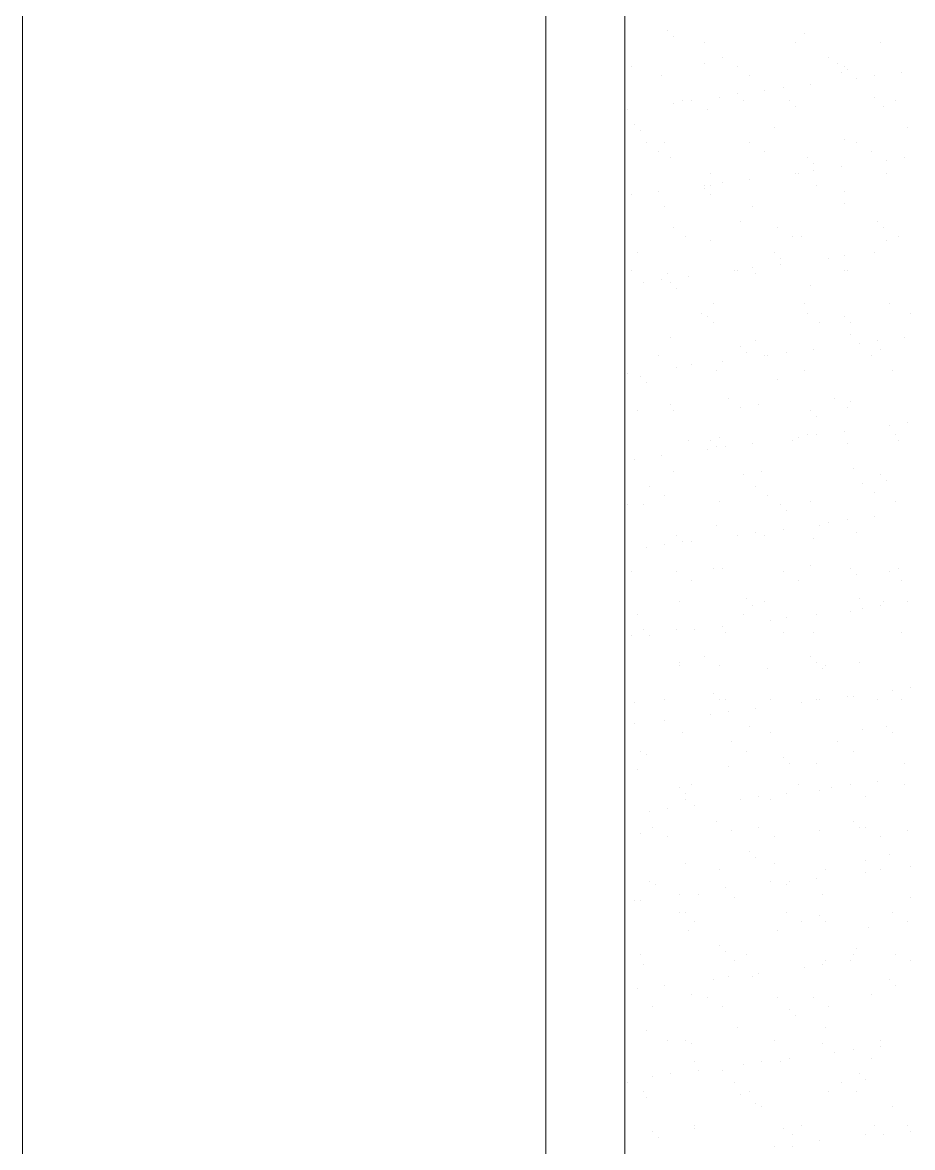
# Model space of a CAD drawing. Header units: millimetres. Extents: x 21 to 236, y 15 to 64.
# Drawn here: x 56.3 to 57.625, y 28.914 to 30.59 of the extents above; entities that cross this region are included whole.
import ezdxf

# ---------------------------------------------------------------- set-up
doc = ezdxf.new("R2010")
doc.units = ezdxf.units.MM
doc.layers.add('PDF_Cota', color=90, linetype='Continuous')
doc.layers.add('PDF_Terreno', color=7, linetype='Continuous')
doc.layers.add('PDF_Grama', color=7, linetype='Continuous', true_color=0x397200)

msp = doc.modelspace()

# ---------------------------------------------------------------- linework, layer by layer
at = {"layer": 'PDF_Cota', "lineweight": 0}
msp.add_lwpolyline([(56.2998, 51.9305), (56.2998, 27.0023)], dxfattribs=at)
at = {"layer": 'PDF_Grama', "lineweight": 20}
for points in [[(57.2606, 30.5783), (57.2606, 30.5783)], [(57.4646, 30.5738), (57.4646, 30.5738)], [(57.2697, 30.5693), (57.2697, 30.5693)], [(57.315, 30.5602), (57.315, 30.5602)], [(57.451, 30.5602), (57.451, 30.5602)], [(57.5779, 30.5602), (57.5779, 30.5602)], [(57.2062, 30.524), (57.2062, 30.524)], [(57.315, 30.5285), (57.315, 30.5285)], [(57.3422, 30.5376), (57.3422, 30.5376)], [(57.3649, 30.524), (57.3649, 30.524)], [(57.5008, 30.5376), (57.5008, 30.5376)], [(57.5144, 30.5285), (57.5144, 30.5285)], [(57.5235, 30.524), (57.5235, 30.524)], [(57.2516, 30.5104), (57.2516, 30.5104)], [(57.383, 30.5104), (57.383, 30.5104)], [(57.519, 30.5149), (57.519, 30.5149)], [(57.528, 30.5194), (57.528, 30.5194)], [(57.5688, 30.5104), (57.5688, 30.5104)], [(57.6096, 30.5149), (57.6096, 30.5149)], [(57.4329, 30.4922), (57.4329, 30.4922)], [(57.4737, 30.4968), (57.4737, 30.4968)], [(57.5416, 30.5058), (57.5416, 30.5058)], [(57.2833, 30.4741), (57.2833, 30.4741)], [(57.2969, 30.4741), (57.2969, 30.4741)], [(57.3377, 30.4786), (57.3377, 30.4786)], [(57.3649, 30.4832), (57.3649, 30.4832)], [(57.3739, 30.4741), (57.3739, 30.4741)], [(57.4057, 30.4877), (57.4057, 30.4877)], [(57.4419, 30.4741), (57.4419, 30.4741)], [(57.5688, 30.4786), (57.5688, 30.4786)], [(57.6006, 30.4741), (57.6006, 30.4741)], [(57.2017, 30.4605), (57.2017, 30.4605)], [(57.2697, 30.4696), (57.2697, 30.4696)], [(57.3196, 30.4605), (57.3196, 30.4605)], [(57.451, 30.465), (57.451, 30.465)], [(57.5824, 30.465), (57.5824, 30.465)], [(57.2108, 30.4378), (57.2108, 30.4378)], [(57.2198, 30.4288), (57.2198, 30.4288)], [(57.4193, 30.4333), (57.4193, 30.4333)], [(57.6187, 30.4333), (57.6187, 30.4333)], [(57.2289, 30.4106), (57.2289, 30.4106)], [(57.2561, 30.4106), (57.2561, 30.4106)], [(57.383, 30.4106), (57.383, 30.4106)], [(57.383, 30.4106), (57.383, 30.4106)], [(57.5235, 30.4152), (57.5235, 30.4152)], [(57.5416, 30.4106), (57.5416, 30.4106)], [(57.247, 30.397), (57.247, 30.397)], [(57.4057, 30.397), (57.4057, 30.397)], [(57.5643, 30.397), (57.5643, 30.397)], [(57.2652, 30.388), (57.2652, 30.388)], [(57.4691, 30.388), (57.4691, 30.388)], [(57.4782, 30.3789), (57.4782, 30.3789)], [(57.519, 30.3744), (57.519, 30.3744)], [(57.587, 30.3835), (57.587, 30.3835)], [(57.6142, 30.388), (57.6142, 30.388)], [(57.3241, 30.3653), (57.3241, 30.3653)], [(57.383, 30.3563), (57.383, 30.3563)], [(57.451, 30.3653), (57.451, 30.3653)], [(57.4555, 30.3653), (57.4555, 30.3653)], [(57.4782, 30.3699), (57.4782, 30.3699)], [(57.587, 30.3653), (57.587, 30.3653)], [(57.315, 30.3472), (57.315, 30.3472)], [(57.315, 30.3427), (57.315, 30.3427)], [(57.3241, 30.3472), (57.3241, 30.3472)], [(57.3422, 30.3517), (57.3422, 30.3517)], [(57.4827, 30.3472), (57.4827, 30.3472)], [(57.2062, 30.3336), (57.2062, 30.3336)], [(57.247, 30.3381), (57.247, 30.3381)], [(57.3241, 30.3336), (57.3241, 30.3336)], [(57.5235, 30.3381), (57.5235, 30.3381)], [(57.2561, 30.3155), (57.2561, 30.3155)], [(57.3875, 30.3155), (57.3875, 30.3155)], [(57.5235, 30.32), (57.5235, 30.32)], [(57.3694, 30.2928), (57.3694, 30.2928)], [(57.5734, 30.2928), (57.5734, 30.2928)], [(57.2697, 30.2837), (57.2697, 30.2837)], [(57.4238, 30.2837), (57.4238, 30.2837)], [(57.5824, 30.2837), (57.5824, 30.2837)], [(57.5824, 30.2837), (57.5824, 30.2837)], [(57.2878, 30.2701), (57.2878, 30.2701)], [(57.3241, 30.2656), (57.3241, 30.2656)], [(57.4465, 30.2701), (57.4465, 30.2701)], [(57.4601, 30.2701), (57.4601, 30.2701)], [(57.587, 30.2656), (57.587, 30.2656)], [(57.6051, 30.2701), (57.6051, 30.2701)], [(57.2153, 30.2475), (57.2153, 30.2475)], [(57.4193, 30.2475), (57.4193, 30.2475)], [(57.4283, 30.2384), (57.4283, 30.2384)], [(57.5008, 30.2384), (57.5008, 30.2384)], [(57.5235, 30.2429), (57.5235, 30.2429)], [(57.5688, 30.2475), (57.5688, 30.2475)], [(57.3875, 30.2248), (57.3875, 30.2248)], [(57.4283, 30.2293), (57.4283, 30.2293)], [(57.2062, 30.2203), (57.2062, 30.2203)], [(57.2516, 30.2067), (57.2516, 30.2067)], [(57.2606, 30.2158), (57.2606, 30.2158)], [(57.2924, 30.2112), (57.2924, 30.2112)], [(57.3603, 30.2203), (57.3603, 30.2203)], [(57.3649, 30.2203), (57.3649, 30.2203)], [(57.3921, 30.2158), (57.3921, 30.2158)], [(57.5235, 30.2203), (57.5235, 30.2203)], [(57.528, 30.2203), (57.528, 30.2203)], [(57.2244, 30.2022), (57.2244, 30.2022)], [(57.2652, 30.2022), (57.2652, 30.2022)], [(57.2742, 30.1931), (57.2742, 30.1931)], [(57.4737, 30.1976), (57.4737, 30.1976)], [(57.3105, 30.1568), (57.3105, 30.1568)], [(57.3286, 30.1704), (57.3286, 30.1704)], [(57.4646, 30.1704), (57.4646, 30.1704)], [(57.4691, 30.1568), (57.4691, 30.1568)], [(57.5915, 30.1704), (57.5915, 30.1704)], [(57.6232, 30.1568), (57.6232, 30.1568)], [(57.3196, 30.1523), (57.3196, 30.1523)], [(57.3286, 30.1432), (57.3286, 30.1432)], [(57.4873, 30.1432), (57.4873, 30.1432)], [(57.5235, 30.1523), (57.5235, 30.1523)], [(57.5326, 30.1432), (57.5326, 30.1432)], [(57.2652, 30.1206), (57.2652, 30.1206)], [(57.5326, 30.1251), (57.5326, 30.1251)], [(57.6142, 30.1206), (57.6142, 30.1206)], [(57.3694, 30.107), (57.3694, 30.107)], [(57.3921, 30.116), (57.3921, 30.116)], [(57.5462, 30.1115), (57.5462, 30.1115)], [(57.5734, 30.116), (57.5734, 30.116)], [(57.247, 30.0934), (57.247, 30.0934)], [(57.3785, 30.0979), (57.3785, 30.0979)], [(57.4057, 30.0934), (57.4057, 30.0934)], [(57.4102, 30.0934), (57.4102, 30.0934)], [(57.4374, 30.0979), (57.4374, 30.0979)], [(57.4782, 30.1024), (57.4782, 30.1024)], [(57.5643, 30.0934), (57.5643, 30.0934)], [(57.5779, 30.1024), (57.5779, 30.1024)], [(57.2742, 30.0752), (57.2742, 30.0752)], [(57.2969, 30.0798), (57.2969, 30.0798)], [(57.3332, 30.0707), (57.3332, 30.0707)], [(57.3422, 30.0843), (57.3422, 30.0843)], [(57.4646, 30.0707), (57.4646, 30.0707)], [(57.596, 30.0707), (57.596, 30.0707)], [(57.2017, 30.0662), (57.2017, 30.0662)], [(57.2198, 30.0617), (57.2198, 30.0617)], [(57.4238, 30.0571), (57.4238, 30.0571)], [(57.2289, 30.0526), (57.2289, 30.0526)], [(57.2652, 30.0209), (57.2652, 30.0209)], [(57.3513, 30.0299), (57.3513, 30.0299)], [(57.3966, 30.0209), (57.3966, 30.0209)], [(57.5099, 30.0299), (57.5099, 30.0299)], [(57.5326, 30.0254), (57.5326, 30.0254)], [(57.2153, 30.0118), (57.2153, 30.0118)], [(57.2697, 30.0118), (57.2697, 30.0118)], [(57.3694, 30.0163), (57.3694, 30.0163)], [(57.4737, 30.0118), (57.4737, 30.0118)], [(57.528, 30.0163), (57.528, 30.0163)], [(57.4827, 30.0027), (57.4827, 30.0027)], [(57.5915, 29.9891), (57.5915, 29.9891)], [(57.6187, 29.9937), (57.6187, 29.9937)], [(57.3377, 29.971), (57.3377, 29.971)], [(57.4555, 29.971), (57.4555, 29.971)], [(57.4691, 29.9755), (57.4691, 29.9755)], [(57.4827, 29.9755), (57.4827, 29.9755)], [(57.5235, 29.9801), (57.5235, 29.9801)], [(57.6006, 29.9755), (57.6006, 29.9755)], [(57.1972, 29.9665), (57.1972, 29.9665)], [(57.2924, 29.9665), (57.2924, 29.9665)], [(57.3196, 29.9529), (57.3196, 29.9529)], [(57.3241, 29.9665), (57.3241, 29.9665)], [(57.3332, 29.9574), (57.3332, 29.9574)], [(57.3467, 29.9574), (57.3467, 29.9574)], [(57.3875, 29.9619), (57.3875, 29.9619)], [(57.4465, 29.9665), (57.4465, 29.9665)], [(57.528, 29.9619), (57.528, 29.9619)], [(57.6051, 29.9665), (57.6051, 29.9665)], [(57.2108, 29.9393), (57.2108, 29.9393)], [(57.2516, 29.9438), (57.2516, 29.9438)], [(57.2697, 29.9211), (57.2697, 29.9211)], [(57.4011, 29.9211), (57.4011, 29.9211)], [(57.5371, 29.9257), (57.5371, 29.9257)], [(57.3739, 29.9166), (57.3739, 29.9166)], [(57.5507, 29.903), (57.5507, 29.903)], [(57.5779, 29.9166), (57.5779, 29.9166)], [(57.587, 29.9075), (57.587, 29.9075)], [(57.2334, 29.8985), (57.2334, 29.8985)], [(57.3921, 29.8985), (57.3921, 29.8985)], [(57.5688, 29.8894), (57.5688, 29.8894)], [(57.2017, 29.8713), (57.2017, 29.8713)], [(57.2244, 29.8713), (57.2244, 29.8713)], [(57.2561, 29.8849), (57.2561, 29.8849)], [(57.3377, 29.8758), (57.3377, 29.8758)], [(57.4102, 29.8849), (57.4102, 29.8849)], [(57.4283, 29.8713), (57.4283, 29.8713)], [(57.4737, 29.8758), (57.4737, 29.8758)], [(57.6006, 29.8758), (57.6006, 29.8758)], [(57.4374, 29.8622), (57.4374, 29.8622)], [(57.5688, 29.8532), (57.5688, 29.8532)], [(57.3332, 29.8396), (57.3332, 29.8396)], [(57.4873, 29.8396), (57.4873, 29.8396)], [(57.5008, 29.8441), (57.5008, 29.8441)], [(57.528, 29.8486), (57.528, 29.8486)], [(57.2742, 29.826), (57.2742, 29.826)], [(57.2742, 29.826), (57.2742, 29.826)], [(57.3649, 29.826), (57.3649, 29.826)], [(57.3921, 29.8305), (57.3921, 29.8305)], [(57.4057, 29.826), (57.4057, 29.826)], [(57.4329, 29.835), (57.4329, 29.835)], [(57.4782, 29.8214), (57.4782, 29.8214)], [(57.5416, 29.8305), (57.5416, 29.8305)], [(57.2289, 29.8078), (57.2289, 29.8078)], [(57.2561, 29.8124), (57.2561, 29.8124)], [(57.2833, 29.8169), (57.2833, 29.8169)], [(57.2969, 29.8169), (57.2969, 29.8169)], [(57.2062, 29.7716), (57.2062, 29.7716)], [(57.2742, 29.7716), (57.2742, 29.7716)], [(57.3286, 29.7761), (57.3286, 29.7761)], [(57.3422, 29.7761), (57.3422, 29.7761)], [(57.4329, 29.7716), (57.4329, 29.7716)], [(57.4737, 29.7806), (57.4737, 29.7806)], [(57.5326, 29.7761), (57.5326, 29.7761)], [(57.5915, 29.7716), (57.5915, 29.7716)], [(57.6051, 29.7761), (57.6051, 29.7761)], [(57.2969, 29.758), (57.2969, 29.758)], [(57.4555, 29.758), (57.4555, 29.758)], [(57.5416, 29.767), (57.5416, 29.767)], [(57.6096, 29.758), (57.6096, 29.758)], [(57.2788, 29.7263), (57.2788, 29.7263)], [(57.3785, 29.7308), (57.3785, 29.7308)], [(57.3875, 29.7217), (57.3875, 29.7217)], [(57.4057, 29.7263), (57.4057, 29.7263)], [(57.5462, 29.7308), (57.5462, 29.7308)], [(57.5779, 29.7217), (57.5779, 29.7217)], [(57.5824, 29.7263), (57.5824, 29.7263)], [(57.6187, 29.7263), (57.6187, 29.7263)], [(57.2153, 29.7081), (57.2153, 29.7081)], [(57.3739, 29.7081), (57.3739, 29.7081)], [(57.4374, 29.7036), (57.4374, 29.7036)], [(57.4827, 29.7081), (57.4827, 29.7081)], [(57.5326, 29.7127), (57.5326, 29.7127)], [(57.5507, 29.7172), (57.5507, 29.7172)], [(57.2244, 29.6855), (57.2244, 29.6855)], [(57.2742, 29.6855), (57.2742, 29.6855)], [(57.3014, 29.6855), (57.3014, 29.6855)], [(57.3422, 29.69), (57.3422, 29.69)], [(57.4147, 29.6991), (57.4147, 29.6991)], [(57.2062, 29.6764), (57.2062, 29.6764)], [(57.2062, 29.6764), (57.2062, 29.6764)], [(57.2334, 29.6764), (57.2334, 29.6764)], [(57.3467, 29.6809), (57.3467, 29.6809)], [(57.4329, 29.6809), (57.4329, 29.6809)], [(57.4782, 29.6809), (57.4782, 29.6809)], [(57.6096, 29.6809), (57.6096, 29.6809)], [(57.2788, 29.6356), (57.2788, 29.6356)], [(57.315, 29.6447), (57.315, 29.6447)], [(57.4737, 29.6447), (57.4737, 29.6447)], [(57.4827, 29.6356), (57.4827, 29.6356)], [(57.5462, 29.6356), (57.5462, 29.6356)], [(57.2788, 29.6311), (57.2788, 29.6311)], [(57.3377, 29.6311), (57.3377, 29.6311)], [(57.4102, 29.6265), (57.4102, 29.6265)], [(57.4918, 29.6265), (57.4918, 29.6265)], [(57.4963, 29.6311), (57.4963, 29.6311)], [(57.3286, 29.5903), (57.3286, 29.5903)], [(57.528, 29.5857), (57.528, 29.5857)], [(57.5371, 29.5857), (57.5371, 29.5857)], [(57.596, 29.5948), (57.596, 29.5948)], [(57.6232, 29.5993), (57.6232, 29.5993)], [(57.2108, 29.5767), (57.2108, 29.5767)], [(57.2561, 29.5812), (57.2561, 29.5812)], [(57.3377, 29.5812), (57.3377, 29.5812)], [(57.3467, 29.5812), (57.3467, 29.5812)], [(57.3921, 29.5676), (57.3921, 29.5676)], [(57.4147, 29.5812), (57.4147, 29.5812)], [(57.4601, 29.5767), (57.4601, 29.5767)], [(57.4827, 29.5812), (57.4827, 29.5812)], [(57.4873, 29.5812), (57.4873, 29.5812)], [(57.5734, 29.5812), (57.5734, 29.5812)], [(57.6096, 29.5812), (57.6096, 29.5812)], [(57.3241, 29.5586), (57.3241, 29.5586)], [(57.3513, 29.5631), (57.3513, 29.5631)], [(57.2108, 29.545), (57.2108, 29.545)], [(57.2561, 29.5495), (57.2561, 29.5495)], [(57.383, 29.5404), (57.383, 29.5404)], [(57.5507, 29.5359), (57.5507, 29.5359)], [(57.587, 29.5404), (57.587, 29.5404)], [(57.1972, 29.5178), (57.1972, 29.5178)], [(57.2833, 29.5314), (57.2833, 29.5314)], [(57.3558, 29.5178), (57.3558, 29.5178)], [(57.4147, 29.5314), (57.4147, 29.5314)], [(57.5144, 29.5178), (57.5144, 29.5178)], [(57.596, 29.5314), (57.596, 29.5314)], [(57.2198, 29.5042), (57.2198, 29.5042)], [(57.3785, 29.5042), (57.3785, 29.5042)], [(57.5371, 29.5042), (57.5371, 29.5042)], [(57.2289, 29.4996), (57.2289, 29.4996)], [(57.4329, 29.4951), (57.4329, 29.4951)], [(57.4419, 29.486), (57.4419, 29.486)], [(57.4827, 29.486), (57.4827, 29.486)], [(57.6142, 29.486), (57.6142, 29.486)], [(57.2153, 29.477), (57.2153, 29.477)], [(57.3513, 29.4815), (57.3513, 29.4815)], [(57.2969, 29.4543), (57.2969, 29.4543)], [(57.4555, 29.4543), (57.4555, 29.4543)], [(57.5326, 29.4543), (57.5326, 29.4543)], [(57.5734, 29.4588), (57.5734, 29.4588)], [(57.6142, 29.4543), (57.6142, 29.4543)], [(57.2788, 29.4498), (57.2788, 29.4498)], [(57.2878, 29.4407), (57.2878, 29.4407)], [(57.3966, 29.4362), (57.3966, 29.4362)], [(57.4374, 29.4407), (57.4374, 29.4407)], [(57.4873, 29.4452), (57.4873, 29.4452)], [(57.5054, 29.4498), (57.5054, 29.4498)], [(57.5552, 29.4362), (57.5552, 29.4362)], [(57.2606, 29.4181), (57.2606, 29.4181)], [(57.2878, 29.4316), (57.2878, 29.4316)], [(57.3014, 29.4226), (57.3014, 29.4226)], [(57.3694, 29.4316), (57.3694, 29.4316)], [(57.4147, 29.4316), (57.4147, 29.4316)], [(57.2334, 29.4135), (57.2334, 29.4135)], [(57.3332, 29.3999), (57.3332, 29.3999)], [(57.5371, 29.3999), (57.5371, 29.3999)], [(57.238, 29.3909), (57.238, 29.3909)], [(57.3558, 29.3863), (57.3558, 29.3863)], [(57.3966, 29.3909), (57.3966, 29.3909)], [(57.4873, 29.3863), (57.4873, 29.3863)], [(57.5462, 29.3909), (57.5462, 29.3909)], [(57.5552, 29.3909), (57.5552, 29.3909)], [(57.6187, 29.3863), (57.6187, 29.3863)], [(57.2198, 29.3818), (57.2198, 29.3818)], [(57.2606, 29.3773), (57.2606, 29.3773)], [(57.4193, 29.3773), (57.4193, 29.3773)], [(57.5779, 29.3773), (57.5779, 29.3773)], [(57.383, 29.3546), (57.383, 29.3546)], [(57.5915, 29.3501), (57.5915, 29.3501)], [(57.2878, 29.3365), (57.2878, 29.3365)], [(57.3921, 29.3455), (57.3921, 29.3455)], [(57.4193, 29.3365), (57.4193, 29.3365)], [(57.5552, 29.341), (57.5552, 29.341)], [(57.3377, 29.3274), (57.3377, 29.3274)], [(57.4963, 29.3274), (57.4963, 29.3274)], [(57.5552, 29.3229), (57.5552, 29.3229)], [(57.5779, 29.3274), (57.5779, 29.3274)], [(57.6232, 29.3319), (57.6232, 29.3319)], [(57.2334, 29.3093), (57.2334, 29.3093)], [(57.2425, 29.3047), (57.2425, 29.3047)], [(57.3467, 29.3002), (57.3467, 29.3002)], [(57.4147, 29.3093), (57.4147, 29.3093)], [(57.4374, 29.3047), (57.4374, 29.3047)], [(57.4419, 29.3093), (57.4419, 29.3093)], [(57.4827, 29.3138), (57.4827, 29.3138)], [(57.2788, 29.2911), (57.2788, 29.2911)], [(57.306, 29.2911), (57.306, 29.2911)], [(57.3603, 29.2866), (57.3603, 29.2866)], [(57.4918, 29.2911), (57.4918, 29.2911)], [(57.6232, 29.2866), (57.6232, 29.2866)], [(57.2108, 29.2821), (57.2108, 29.2821)], [(57.2198, 29.2821), (57.2198, 29.2821)], [(57.2788, 29.2639), (57.2788, 29.2639)], [(57.2878, 29.2639), (57.2878, 29.2639)], [(57.3014, 29.2504), (57.3014, 29.2504)], [(57.4374, 29.2639), (57.4374, 29.2639)], [(57.4601, 29.2504), (57.4601, 29.2504)], [(57.4873, 29.2594), (57.4873, 29.2594)], [(57.4963, 29.2504), (57.4963, 29.2504)], [(57.596, 29.2639), (57.596, 29.2639)], [(57.6187, 29.2504), (57.6187, 29.2504)], [(57.2924, 29.2368), (57.2924, 29.2368)], [(57.4238, 29.2368), (57.4238, 29.2368)], [(57.5598, 29.2413), (57.5598, 29.2413)], [(57.2198, 29.2005), (57.2198, 29.2005)], [(57.3377, 29.2141), (57.3377, 29.2141)], [(57.3467, 29.205), (57.3467, 29.205)], [(57.3785, 29.2005), (57.3785, 29.2005)], [(57.5371, 29.2005), (57.5371, 29.2005)], [(57.5416, 29.2096), (57.5416, 29.2096)], [(57.6006, 29.2005), (57.6006, 29.2005)], [(57.2244, 29.1869), (57.2244, 29.1869)], [(57.3603, 29.1914), (57.3603, 29.1914)], [(57.4646, 29.1824), (57.4646, 29.1824)], [(57.4918, 29.1869), (57.4918, 29.1869)], [(57.4963, 29.1914), (57.4963, 29.1914)], [(57.5326, 29.1914), (57.5326, 29.1914)], [(57.6232, 29.1914), (57.6232, 29.1914)], [(57.3513, 29.1688), (57.3513, 29.1688)], [(57.3875, 29.1688), (57.3875, 29.1688)], [(57.3966, 29.1733), (57.3966, 29.1733)], [(57.2153, 29.1506), (57.2153, 29.1506)], [(57.2561, 29.1552), (57.2561, 29.1552)], [(57.3286, 29.1642), (57.3286, 29.1642)], [(57.5915, 29.1642), (57.5915, 29.1642)], [(57.6006, 29.1552), (57.6006, 29.1552)], [(57.2969, 29.1416), (57.2969, 29.1416)], [(57.3196, 29.137), (57.3196, 29.137)], [(57.4238, 29.137), (57.4238, 29.137)], [(57.4782, 29.137), (57.4782, 29.137)], [(57.5643, 29.1416), (57.5643, 29.1416)], [(57.238, 29.1234), (57.238, 29.1234)], [(57.3422, 29.1234), (57.3422, 29.1234)], [(57.4419, 29.1189), (57.4419, 29.1189)], [(57.5008, 29.1234), (57.5008, 29.1234)], [(57.451, 29.1098), (57.451, 29.1098)], [(57.2289, 29.0872), (57.2289, 29.0872)], [(57.3649, 29.0917), (57.3649, 29.0917)], [(57.4963, 29.0917), (57.4963, 29.0917)], [(57.2606, 29.0736), (57.2606, 29.0736)], [(57.2878, 29.0736), (57.2878, 29.0736)], [(57.2969, 29.0691), (57.2969, 29.0691)], [(57.4193, 29.0736), (57.4193, 29.0736)], [(57.4918, 29.0691), (57.4918, 29.0691)], [(57.5779, 29.0736), (57.5779, 29.0736)], [(57.5779, 29.0645), (57.5779, 29.0645)], [(57.5099, 29.0555), (57.5099, 29.0555)], [(57.5371, 29.06), (57.5371, 29.06)], [(57.3014, 29.0419), (57.3014, 29.0419)], [(57.3739, 29.0373), (57.3739, 29.0373)], [(57.4011, 29.0419), (57.4011, 29.0419)], [(57.4283, 29.0419), (57.4283, 29.0419)], [(57.4419, 29.0464), (57.4419, 29.0464)], [(57.5643, 29.0464), (57.5643, 29.0464)], [(57.238, 29.0192), (57.238, 29.0192)], [(57.2652, 29.0237), (57.2652, 29.0237)], [(57.306, 29.0283), (57.306, 29.0283)], [(57.3422, 29.0283), (57.3422, 29.0283)], [(57.5462, 29.0237), (57.5462, 29.0237)], [(57.5552, 29.0147), (57.5552, 29.0147)], [(57.2017, 29.0101), (57.2017, 29.0101)], [(57.3603, 29.0101), (57.3603, 29.0101)], [(57.519, 29.0101), (57.519, 29.0101)], [(57.2244, 28.9965), (57.2244, 28.9965)], [(57.2289, 28.9875), (57.2289, 28.9875)], [(57.3694, 28.992), (57.3694, 28.992)], [(57.383, 28.9965), (57.383, 28.9965)], [(57.5008, 28.9965), (57.5008, 28.9965)], [(57.5416, 28.9965), (57.5416, 28.9965)], [(57.3921, 28.9784), (57.3921, 28.9784)], [(57.4011, 28.9739), (57.4011, 28.9739)], [(57.596, 28.9739), (57.596, 28.9739)], [(57.238, 28.9376), (57.238, 28.9376)], [(57.3014, 28.9467), (57.3014, 28.9467)], [(57.3014, 28.9421), (57.3014, 28.9421)], [(57.4329, 28.9421), (57.4329, 28.9421)], [(57.4465, 28.9331), (57.4465, 28.9331)], [(57.4601, 28.9467), (57.4601, 28.9467)], [(57.5552, 28.9331), (57.5552, 28.9331)], [(57.5688, 28.9467), (57.5688, 28.9467)], [(57.5824, 28.9331), (57.5824, 28.9331)], [(57.6187, 28.9467), (57.6187, 28.9467)], [(57.6232, 28.9376), (57.6232, 28.9376)], [(57.247, 28.9286), (57.247, 28.9286)], [(57.4193, 28.915), (57.4193, 28.915)], [(57.4465, 28.915), (57.4465, 28.915)], [(57.4873, 28.924), (57.4873, 28.924)]]:
    msp.add_lwpolyline(points, dxfattribs=at)
at = {"layer": 'PDF_Terreno', "lineweight": 9}
msp.add_lwpolyline([(57.1972, 32.8219), (57.1972, 51.8489), (66.9554, 51.8489), (66.9554, 35.0971), (66.9554, 26.9615), (67.0778, 26.9615), (67.0778, 51.9713), (57.0793, 51.9713), (57.0793, 26.9615), (57.1972, 26.9615), (57.1972, 32.704)], dxfattribs=at)

doc.saveas('drawing.dxf')
